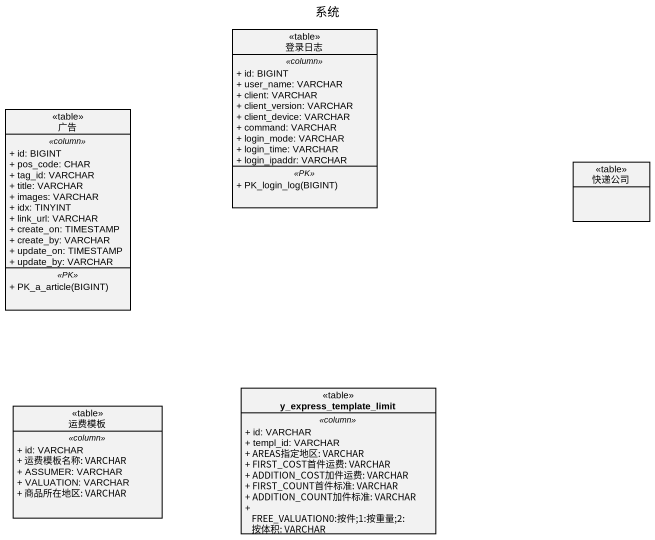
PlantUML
@startuml
title 系统
hide circle
hide empty members
skinparam classAttributeIconSize 0
class 登录日志 <<table>> {
  .. <<column>> ..
  + id: BIGINT
  + user_name: VARCHAR
  + client: VARCHAR
  + client_version: VARCHAR
  + client_device: VARCHAR
  + command: VARCHAR
  + login_mode: VARCHAR
  + login_time: VARCHAR
  + login_ipaddr: VARCHAR
  .. <<PK>> ..
  + PK_login_log(BIGINT)
}
class 广告 <<table>> {
  .. <<column>> ..
  + id: BIGINT
  + pos_code: CHAR
  + tag_id: VARCHAR
  + title: VARCHAR
  + images: VARCHAR
  + idx: TINYINT
  + link_url: VARCHAR
  + create_on: TIMESTAMP
  + create_by: VARCHAR
  + update_on: TIMESTAMP
  + update_by: VARCHAR
  .. <<PK>> ..
  + PK_a_article(BIGINT)
}
class 快递公司 <<table>>
class y_express_template_limit <<table>> {
  .. <<column>> ..
  + id: VARCHAR
  + templ_id: VARCHAR
  + AREAS指定地区: VARCHAR
  + FIRST_COST首件运费: VARCHAR
  + ADDITION_COST加件运费: VARCHAR
  + FIRST_COUNT首件标准: VARCHAR
  + ADDITION_COUNT加件标准: VARCHAR
  + FREE_VALUATION0:按件;1:按重量;2:按体积: VARCHAR
}
class 运费模板 <<table>> {
  .. <<column>> ..
  + id: VARCHAR
  + 运费模板名称: VARCHAR
  + ASSUMER: VARCHAR
  + VALUATION: VARCHAR
  + 商品所在地区: VARCHAR
}
@enduml
